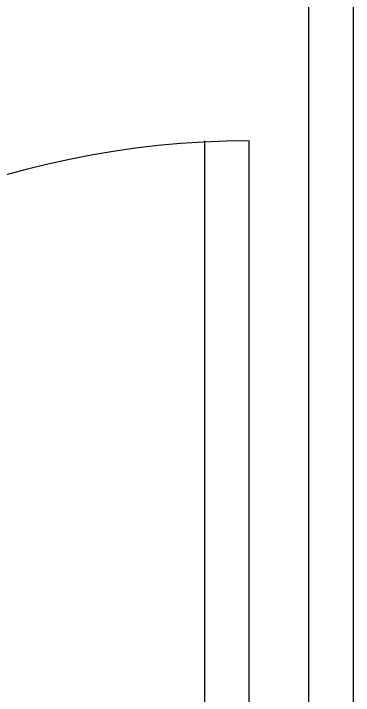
# Model space of a CAD drawing. Header units: inches. Extents: x 542787 to 543192, y 9574025 to 9574373.
# Drawn here: x 542829.6442 to 542829.8729, y 9574192.1245 to 9574192.583 of the extents above; entities that cross this region are included whole.
import ezdxf

# ---------------------------------------------------------------- set-up
doc = ezdxf.new("R2010")
doc.units = ezdxf.units.IN
doc.header["$MEASUREMENT"] = 0
doc.layers.add('I-ARQ', color=8, linetype='Continuous')
doc.layers.add('I-ESGOTO', color=6, linetype='Continuous')

# ---------------------------------------------------------------- blocks, each defined once
blk = doc.blocks.new('*U158')
at = {"color": 2}
blk.add_wipeout([(0.02013, 0.02013), (1.45577, -1.41552), (1.41552, -1.45577), (-0.02013, -0.02013)], dxfattribs=at)

msp = doc.modelspace()

# ---------------------------------------------------------------- linework, layer by layer
at = {"layer": 'I-ARQ'}
for p, q in [((542829.84277, 9574193.25744), (542829.84277, 9574191.89558)), ((542829.87277, 9574193.25744), (542829.87277, 9574191.89558)), ((542829.77277, 9574192.49744), (542829.77277, 9574191.89558)), ((542829.80277, 9574191.89558), (542829.80277, 9574192.49744))]:
    msp.add_line(p, q, dxfattribs=at)
msp.add_arc((542829.80436, 9574191.89585), 0.60159, 90.15105, 180.02584, dxfattribs=at)
at = {"layer": 'I-ARQ', "lineweight": 5}
for points in [[(542829.87277, 9574192.49558), (542829.87277, 9574192.49558), (542829.87277, 9574192.51437), (542829.87277, 9574192.51437)], [(542829.87277, 9574192.51437), (542829.87277, 9574192.51437), (542829.87308, 9574192.51437), (542829.87308, 9574192.51437)], [(542829.87277, 9574192.51132), (542829.87277, 9574192.51132), (542829.87277, 9574192.50306), (542829.87277, 9574192.50306)], [(542829.87277, 9574192.4768), (542829.87277, 9574192.4768), (542829.87277, 9574192.49558), (542829.87277, 9574192.49558)], [(542829.87277, 9574192.4768), (542829.87277, 9574192.4768), (542829.87308, 9574192.4768), (542829.87308, 9574192.4768)]]:
    msp.add_open_spline(points, degree=3, dxfattribs=at)
msp.add_open_spline([(542829.87277, 9574192.4881), (542829.87277, 9574192.4881), (542829.87277, 9574192.4881), (542829.87277, 9574192.4881), (542829.87277, 9574192.4881), (542829.87277, 9574192.4881), (542829.87277, 9574192.4881), (542829.87277, 9574192.4881), (542829.87277, 9574192.4881), (542829.87277, 9574192.4881), (542829.87277, 9574192.4881), (542829.87277, 9574192.4881), (542829.87277, 9574192.4881), (542829.87277, 9574192.4881), (542829.87277, 9574192.4881), (542829.87277, 9574192.4881), (542829.87277, 9574192.4881), (542829.87277, 9574192.4881), (542829.87277, 9574192.4881), (542829.87277, 9574192.4881), (542829.87277, 9574192.4881), (542829.87277, 9574192.4881), (542829.87277, 9574192.4881), (542829.87277, 9574192.4881), (542829.87277, 9574192.4881), (542829.87277, 9574192.4881), (542829.87277, 9574192.4881), (542829.87277, 9574192.4881), (542829.87277, 9574192.4881), (542829.87277, 9574192.4881), (542829.87277, 9574192.4881), (542829.87277, 9574192.4881), (542829.87277, 9574192.4881), (542829.87277, 9574192.4881), (542829.87277, 9574192.4881), (542829.87277, 9574192.4881)], degree=3, knots=[0, 0, 0, 0, 0.111111, 0.111111, 0.111111, 0.111111, 0.222222, 0.222222, 0.222222, 0.222222, 0.333333, 0.333333, 0.333333, 0.333333, 0.444444, 0.444444, 0.444444, 0.444444, 0.555556, 0.555556, 0.555556, 0.555556, 0.666667, 0.666667, 0.666667, 0.666667, 0.777778, 0.777778, 0.777778, 0.777778, 0.888889, 0.888889, 0.888889, 0.888889, 1, 1, 1, 1], dxfattribs=at)

# ---------------------------------------------------------------- next in the draw order: block references
at = {"layer": 'I-ESGOTO', "rotation": 180}
msp.add_blockref('*U158', (542831.22975, 9574192.18999), dxfattribs=at)

doc.saveas('drawing.dxf')
